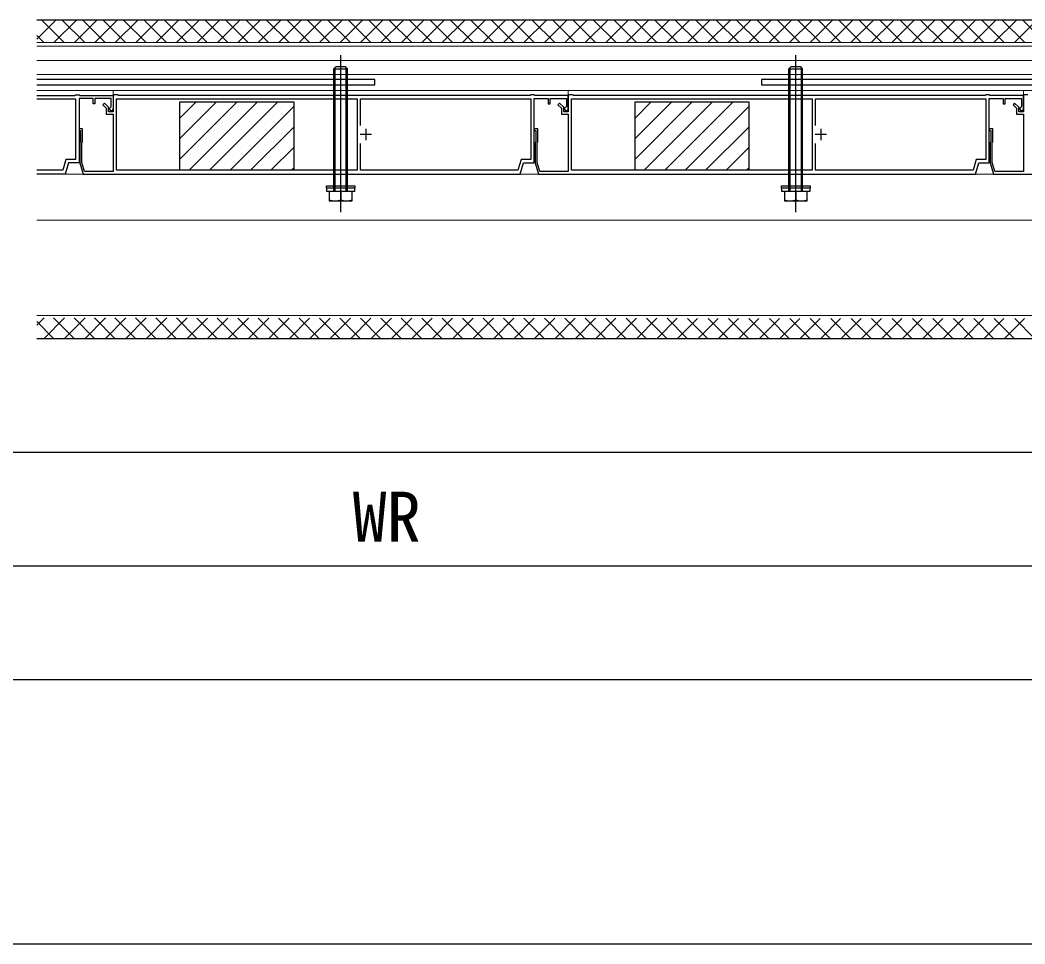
# Model space of a CAD drawing. Units: millimetres, scale not verified. Extents: x -1312 to 1312, y -1960 to 1949.
# Drawn here: x 374.1 to 815.7, y -458.7 to -52.6 of the extents above; entities that cross this region are included whole.
import ezdxf
from ezdxf.enums import TextEntityAlignment as Align

# ---------------------------------------------------------------- set-up
doc = ezdxf.new("R2010")
doc.units = ezdxf.units.MM
doc.header["$LTSCALE"] = 8
for name, color, linetype in [('0-2_YKK_11', 7, 'Continuous'), ('0-4_YKK_13', 4, 'Continuous'), ('0-5_YKK_D', 6, 'Continuous'), ('0-6_YKK_ZWAK', 7, 'Continuous'), ('0-7_YSS_K', 3, 'Continuous')]:
    doc.layers.add(name, color=color, linetype=linetype)
doc.layers.add('0-3_YKK_12', color=2, linetype='Continuous', lineweight=18)
doc.styles.add('ＭＳ ゴシック', font='')
doc.styles.get('ＭＳ ゴシック').set_extended_font_data('MS Gothic')

msp = doc.modelspace()

# ---------------------------------------------------------------- linework, layer by layer
at = {"layer": '0-2_YKK_11'}
for p, q in [((526, -100.413), (526, -105.413)), ((726, -100.413), (726, -105.413)), ((528.5, -102.913), (523.5, -102.913)), ((728.5, -102.913), (723.5, -102.913))]:
    msp.add_line(p, q, dxfattribs=at)
for points in [[(381.5, -85.713), (398.2, -85.713), (398.5, -85.413), (400, -85.413), (400.3, -85.713), (415, -85.713), (415, -91.613)], [(413.982, -90.844), (414.2, -90.555), (414.2, -87.113), (407, -87.113), (407, -89.413), (406.2, -89.413), (406.2, -87.113), (400, -87.113), (400, -115.413), (395.4, -115.413), (393.9, -120.413), (381.5, -120.413)], [(381.5, -87.213), (398.5, -87.213), (398.5, -113.913), (394.284, -113.913), (392.874, -118.613), (381.5, -118.613)], [(615, -91.613), (615, -85.713), (600.3, -85.713), (600, -85.413), (598.5, -85.413), (598.2, -85.713), (417.3, -85.713), (417, -85.413), (415, -85.413), (415, -92.913), (413, -92.913), (413, -90.913), (411.183, -89.096), (410.476, -89.803), (412, -91.328), (412, -93.913), (415, -93.913), (415, -119.213), (402.48, -119.213), (401.3, -115.281), (401.3, -106.413), (401.6, -106.113), (401.6, -100.413), (400, -100.413), (400, -101.213), (400.7, -101.213), (400.7, -106.113), (400.4, -106.413), (400.4, -115.413), (401.9, -120.413)], [(401.9, -120.413), (593.9, -120.413), (595.4, -115.413), (600, -115.413), (600, -87.113), (606.2, -87.113), (606.2, -89.413), (607, -89.413), (607, -87.113), (614.2, -87.113), (614.2, -90.555), (613.982, -90.844)], [(523.7, -98.92), (523.7, -87.213), (598.5, -87.213), (598.5, -113.913), (594.284, -113.913), (592.874, -118.613), (523.7, -118.613), (523.7, -106.907)], [(815, -91.613), (815, -85.713), (800.3, -85.713), (800, -85.413), (798.5, -85.413), (798.2, -85.713), (617.3, -85.713), (617, -85.413), (615, -85.413), (615, -92.913), (613, -92.913), (613, -90.913), (611.183, -89.096), (610.476, -89.803), (612, -91.328), (612, -93.913), (615, -93.913), (615, -119.213), (602.48, -119.213), (601.3, -115.281), (601.3, -106.413), (601.6, -106.113), (601.6, -100.413), (600, -100.413), (600, -101.213), (600.7, -101.213), (600.7, -106.113), (600.4, -106.413), (600.4, -115.413), (601.9, -120.413)], [(601.9, -120.413), (793.9, -120.413), (795.4, -115.413), (800, -115.413), (800, -87.113), (806.2, -87.113), (806.2, -89.413), (807, -89.413), (807, -87.113), (814.2, -87.113), (814.2, -90.555), (813.982, -90.844)], [(723.7, -98.92), (723.7, -87.213), (798.5, -87.213), (798.5, -113.913), (794.284, -113.913), (792.874, -118.613), (723.7, -118.613), (723.7, -106.907)], [(817, -85.413), (815, -85.413), (815, -92.913), (813, -92.913), (813, -90.913), (811.183, -89.096), (810.476, -89.803), (812, -91.328), (812, -93.913), (815, -93.913), (815, -119.213), (802.48, -119.213), (801.3, -115.281), (801.3, -106.413), (801.6, -106.113), (801.6, -100.413), (800, -100.413), (800, -101.213), (800.7, -101.213), (800.7, -106.113), (800.4, -106.413), (800.4, -115.413), (801.9, -120.413)], [(801.9, -120.413), (993.9, -120.413), (995.4, -115.413), (1000, -115.413), (1000, -87.113), (1006.2, -87.113), (1006.2, -89.413), (1007, -89.413), (1007, -87.113), (1014.2, -87.113), (1014.2, -90.555), (1013.982, -90.844)]]:
    msp.add_lwpolyline(points, dxfattribs=at)
for points in [[(416.5, -87.213), (522.2, -87.213), (522.2, -118.613), (416.5, -118.613)], [(616.5, -87.213), (722.2, -87.213), (722.2, -118.613), (616.5, -118.613)]]:
    msp.add_lwpolyline(points, close=True, dxfattribs=at)
for centre, start, end in [((414.2, -91.613), 105.82662, 0), ((614.2, -91.613), 105.82664, 360), ((814.2, -91.613), 105.82664, 360)]:
    msp.add_arc(centre, 0.8, start, end, dxfattribs=at)
at = {"layer": '0-3_YKK_12'}
for p, q in [((381.5, -62.511), (1100, -62.511)), ((381.5, -64.084), (1100, -64.084)), ((381.5, -70.439), (1100, -70.439)), ((381.5, -76.511), (1100, -76.511)), ((381.5, -83.613), (1100, -83.613)), ((415, -86.213), (415, -83.613)), ((615, -83.613), (615, -86.213)), ((815, -86.213), (815, -83.613)), ((381.5, -120.413), (1100, -120.413)), ((381.5, -140.513), (1099.635, -140.513)), ((381.5, -182.513), (1100, -182.513))]:
    msp.add_line(p, q, dxfattribs=at)
at = {"layer": '0-4_YKK_13'}
for p, q in [((515, -87.213), (515, -68.013)), ((715, -87.213), (715, -68.013)), ((512, -74.013), (518, -74.013)), ((512.54, -87.213), (512.54, -73.473)), ((517.46, -87.213), (517.46, -73.473)), ((712, -74.013), (718, -74.013)), ((712.54, -87.213), (712.54, -73.473)), ((717.46, -87.213), (717.46, -73.473)), ((512, -118.613), (512, -87.213)), ((512.54, -118.613), (512.54, -87.213)), ((515, -118.613), (515, -87.213)), ((517.46, -118.613), (517.46, -87.213)), ((518, -118.613), (518, -87.213)), ((712, -118.613), (712, -87.213)), ((712.54, -118.613), (712.54, -87.213)), ((715, -118.613), (715, -87.213)), ((717.46, -118.613), (717.46, -87.213)), ((718, -118.613), (718, -87.213)), ((444.35, -95.748), (451.485, -88.613)), ((444.35, -104.729), (460.465, -88.613)), ((444.35, -113.709), (469.446, -88.613)), ((448.426, -118.613), (478.426, -88.613)), ((457.406, -118.613), (487.406, -88.613)), ((466.386, -118.613), (494.35, -90.65)), ((644.35, -95.748), (651.485, -88.613)), ((644.35, -104.729), (660.465, -88.613)), ((644.35, -113.709), (669.446, -88.613)), ((648.426, -118.613), (678.426, -88.613)), ((657.406, -118.613), (687.406, -88.613)), ((666.386, -118.613), (694.35, -90.65)), ((475.367, -118.613), (494.35, -99.63)), ((675.367, -118.613), (694.35, -99.63)), ((484.347, -118.613), (494.35, -108.61)), ((684.347, -118.613), (694.35, -108.61)), ((493.327, -118.613), (494.35, -117.59)), ((512, -128.013), (512, -118.613)), ((512.54, -128.013), (512.54, -118.613)), ((515, -137.013), (515, -118.613)), ((517.46, -128.013), (517.46, -118.613)), ((518, -128.013), (518, -118.613)), ((693.327, -118.613), (694.35, -117.59)), ((712, -128.013), (712, -118.613)), ((712.54, -128.013), (712.54, -118.613)), ((715, -137.013), (715, -118.613)), ((717.46, -128.013), (717.46, -118.613)), ((718, -128.013), (718, -118.613)), ((515, -128.013), (515, -131.58)), ((521.1, -126.513), (521.1, -128.013)), ((715, -128.013), (715, -131.58)), ((721.1, -126.513), (721.1, -128.013))]:
    msp.add_line(p, q, dxfattribs=at)
for points in [[(512, -87.213), (512, -74.013), (513, -73.013), (517, -73.013)], [(518, -87.213), (518, -74.013), (517, -73.013)], [(712, -87.213), (712, -74.013), (713, -73.013), (717, -73.013)], [(718, -87.213), (718, -74.013), (717, -73.013)], [(381.5, -81.011), (530, -81.011), (530, -78.711), (381.5, -78.711)], [(521.1, -128.013), (508.9, -128.013), (508.9, -126.513)], [(721.1, -128.013), (708.9, -128.013), (708.9, -126.513)]]:
    msp.add_lwpolyline(points, dxfattribs=at)
for points in [[(700, -81.011), (930, -81.011), (930, -78.711), (700, -78.711)], [(444.35, -88.613), (494.35, -88.613), (494.35, -118.613), (444.35, -118.613)], [(644.35, -88.613), (694.35, -88.613), (694.35, -118.613), (644.35, -118.613)], [(521.25, -126.513), (508.75, -126.513), (508.75, -125.513), (521.25, -125.513)], [(520, -128.013), (510, -128.013), (510, -132.013), (520, -132.013)], [(721.25, -126.513), (708.75, -126.513), (708.75, -125.513), (721.25, -125.513)], [(720, -128.013), (710, -128.013), (710, -132.013), (720, -132.013)]]:
    msp.add_lwpolyline(points, close=True, dxfattribs=at)
for centre in [(512.5, -124.58), (517.5, -124.58), (712.5, -124.58), (717.5, -124.58)]:
    msp.add_arc(centre, 7.433, 250.34714, 289.65286, dxfattribs=at)
at = {"layer": '0-5_YKK_D'}
for p, q in [((-1000, -242.513), (1000, -242.513)), ((0, -292.513), (1100, -292.513)), ((-1100, -342.513), (1100, -342.513))]:
    msp.add_line(p, q, dxfattribs=at)
at = {"layer": '0-6_YKK_ZWAK'}
msp.add_line((-1312.5, -458.707), (1312.5, -458.707), dxfattribs=at)
at = {"layer": '0-7_YSS_K'}
for p, q in [((381.5, -60.998), (389.883, -52.615)), ((393.531, -62.478), (383.668, -52.615)), ((389, -62.478), (398.864, -52.615)), ((402.512, -62.479), (392.648, -52.615)), ((397.98, -62.478), (407.844, -52.615)), ((411.493, -62.479), (401.628, -52.615)), ((406.96, -62.479), (416.824, -52.615)), ((420.473, -62.48), (410.608, -52.615)), ((415.94, -62.479), (425.804, -52.615)), ((429.454, -62.48), (419.589, -52.615)), ((424.92, -62.48), (434.785, -52.615)), ((438.435, -62.48), (428.569, -52.615)), ((433.899, -62.48), (443.765, -52.615)), ((447.415, -62.481), (437.549, -52.615)), ((442.879, -62.481), (452.745, -52.615)), ((456.396, -62.481), (446.529, -52.615)), ((451.859, -62.481), (461.725, -52.615)), ((465.377, -62.482), (455.51, -52.615)), ((460.839, -62.481), (470.706, -52.615)), ((474.357, -62.482), (464.49, -52.615)), ((469.819, -62.482), (479.686, -52.615)), ((483.338, -62.482), (473.47, -52.615)), ((478.799, -62.482), (488.666, -52.615)), ((492.319, -62.483), (482.45, -52.615)), ((487.778, -62.483), (497.646, -52.615)), ((501.299, -62.483), (491.431, -52.615)), ((496.758, -62.483), (506.627, -52.615)), ((510.28, -62.484), (500.411, -52.615)), ((505.738, -62.484), (515.607, -52.615)), ((519.261, -62.484), (509.391, -52.615)), ((514.718, -62.484), (524.587, -52.615)), ((528.241, -62.485), (518.371, -52.615)), ((523.698, -62.484), (533.568, -52.615)), ((537.222, -62.485), (527.352, -52.615)), ((532.678, -62.485), (542.548, -52.615)), ((546.203, -62.485), (536.332, -52.615)), ((541.657, -62.485), (551.528, -52.615)), ((555.183, -62.486), (545.312, -52.615)), ((550.637, -62.486), (560.508, -52.615)), ((564.164, -62.486), (554.292, -52.615)), ((559.617, -62.486), (569.489, -52.615)), ((573.145, -62.487), (563.273, -52.615)), ((568.597, -62.486), (578.469, -52.615)), ((582.125, -62.487), (572.253, -52.615)), ((577.577, -62.487), (587.449, -52.615)), ((591.106, -62.488), (581.233, -52.615)), ((586.557, -62.487), (596.429, -52.615)), ((600.087, -62.488), (590.214, -52.615)), ((595.536, -62.488), (605.41, -52.615)), ((609.068, -62.488), (599.194, -52.615)), ((604.516, -62.488), (614.39, -52.615)), ((618.048, -62.489), (608.174, -52.615)), ((613.496, -62.489), (623.37, -52.615)), ((627.029, -62.489), (617.154, -52.615)), ((622.476, -62.489), (632.35, -52.615)), ((636.01, -62.49), (626.135, -52.615)), ((631.456, -62.489), (641.331, -52.615)), ((644.99, -62.49), (635.115, -52.615)), ((640.436, -62.49), (650.311, -52.615)), ((653.971, -62.49), (644.095, -52.615)), ((649.415, -62.49), (659.291, -52.615)), ((662.952, -62.491), (653.075, -52.615)), ((658.395, -62.491), (668.271, -52.615)), ((671.932, -62.491), (662.056, -52.615)), ((667.375, -62.491), (677.252, -52.615)), ((680.913, -62.492), (671.036, -52.615)), ((676.355, -62.492), (686.232, -52.615)), ((689.894, -62.492), (680.016, -52.615)), ((685.335, -62.492), (695.212, -52.615)), ((698.874, -62.493), (688.996, -52.615)), ((694.315, -62.492), (704.192, -52.615)), ((707.855, -62.493), (697.977, -52.615)), ((703.294, -62.493), (713.173, -52.615)), ((716.836, -62.493), (706.957, -52.615)), ((712.274, -62.493), (722.153, -52.615)), ((725.816, -62.494), (715.937, -52.615)), ((721.254, -62.494), (731.133, -52.615)), ((734.797, -62.494), (724.917, -52.615)), ((730.234, -62.494), (740.113, -52.615)), ((743.778, -62.495), (733.898, -52.615)), ((739.214, -62.494), (749.094, -52.615)), ((752.758, -62.495), (742.878, -52.615)), ((748.194, -62.495), (758.074, -52.615)), ((761.739, -62.496), (751.858, -52.615)), ((757.173, -62.495), (767.054, -52.615)), ((770.72, -62.496), (760.838, -52.615)), ((766.153, -62.496), (776.034, -52.615)), ((779.7, -62.496), (769.819, -52.615)), ((775.133, -62.496), (785.015, -52.615)), ((788.681, -62.497), (778.799, -52.615)), ((784.113, -62.497), (793.995, -52.615)), ((797.662, -62.497), (787.779, -52.615)), ((793.093, -62.497), (802.975, -52.615)), ((806.642, -62.498), (796.759, -52.615)), ((802.073, -62.497), (811.955, -52.615)), ((815.623, -62.498), (805.74, -52.615)), ((811.052, -62.498), (820.936, -52.615)), ((824.604, -62.499), (814.72, -52.615)), ((384.551, -62.478), (381.5, -59.427)), ((381.5, -186.722), (384.697, -183.524)), ((388.862, -192.513), (381.5, -185.151)), ((384.689, -192.513), (393.671, -183.53)), ((397.843, -192.513), (388.857, -183.527)), ((393.669, -192.513), (402.646, -183.537)), ((406.823, -192.513), (397.843, -183.533)), ((402.649, -192.513), (411.62, -183.543)), ((415.803, -192.513), (406.829, -183.539)), ((411.629, -192.513), (420.594, -183.549)), ((424.784, -192.513), (415.816, -183.546)), ((420.61, -192.513), (429.568, -183.555)), ((433.764, -192.513), (424.802, -183.552)), ((429.59, -192.513), (438.542, -183.561)), ((442.744, -192.513), (433.788, -183.558)), ((438.57, -192.513), (447.516, -183.567)), ((451.724, -192.513), (442.775, -183.564)), ((447.55, -192.513), (456.49, -183.573)), ((460.705, -192.513), (451.761, -183.57)), ((456.531, -192.513), (465.465, -183.579)), ((469.685, -192.513), (460.748, -183.576)), ((465.511, -192.513), (474.439, -183.585)), ((478.665, -192.513), (469.734, -183.582)), ((474.491, -192.513), (483.413, -183.592)), ((487.645, -192.513), (478.72, -183.588)), ((483.471, -192.513), (492.387, -183.598)), ((496.626, -192.513), (487.707, -183.594)), ((492.452, -192.513), (501.361, -183.604)), ((505.606, -192.513), (496.693, -183.601)), ((501.432, -192.513), (510.335, -183.61)), ((514.586, -192.513), (505.679, -183.607)), ((510.412, -192.513), (519.309, -183.616)), ((523.566, -192.513), (514.666, -183.613)), ((519.392, -192.513), (528.284, -183.622)), ((532.547, -192.513), (523.652, -183.619)), ((528.373, -192.513), (537.258, -183.628)), ((541.527, -192.513), (532.639, -183.625)), ((537.353, -192.513), (546.232, -183.634)), ((550.507, -192.513), (541.625, -183.631)), ((546.333, -192.513), (555.206, -183.64)), ((559.487, -192.513), (550.611, -183.637)), ((555.313, -192.513), (564.18, -183.647)), ((568.468, -192.513), (559.598, -183.643)), ((564.294, -192.513), (573.154, -183.653)), ((577.448, -192.513), (568.584, -183.65)), ((573.274, -192.513), (582.128, -183.659)), ((586.428, -192.513), (577.57, -183.656)), ((582.254, -192.513), (591.103, -183.665)), ((595.408, -192.513), (586.557, -183.662)), ((591.234, -192.513), (600.077, -183.671)), ((604.389, -192.513), (595.543, -183.668)), ((600.215, -192.513), (609.051, -183.677)), ((613.369, -192.513), (604.53, -183.674)), ((609.195, -192.513), (618.025, -183.683)), ((622.349, -192.513), (613.516, -183.68)), ((618.175, -192.513), (626.999, -183.689)), ((631.329, -192.513), (622.502, -183.686)), ((627.155, -192.513), (635.973, -183.695)), ((640.31, -192.513), (631.489, -183.692)), ((636.136, -192.513), (644.948, -183.702)), ((649.29, -192.513), (640.475, -183.699)), ((645.116, -192.513), (653.922, -183.708)), ((658.27, -192.513), (649.461, -183.705)), ((654.096, -192.513), (662.896, -183.714)), ((667.25, -192.513), (658.448, -183.711)), ((663.076, -192.513), (671.87, -183.72)), ((676.231, -192.513), (667.434, -183.717)), ((672.057, -192.513), (680.844, -183.726)), ((685.211, -192.513), (676.421, -183.723)), ((681.037, -192.513), (689.818, -183.732)), ((694.191, -192.513), (685.407, -183.729)), ((690.017, -192.513), (698.792, -183.738)), ((703.171, -192.513), (694.393, -183.735)), ((698.998, -192.513), (707.767, -183.744)), ((712.152, -192.513), (703.38, -183.741)), ((707.978, -192.513), (716.741, -183.75)), ((721.132, -192.513), (712.366, -183.747)), ((716.958, -192.513), (725.715, -183.757)), ((730.112, -192.513), (721.352, -183.754)), ((725.938, -192.513), (734.689, -183.763)), ((739.092, -192.513), (730.339, -183.76)), ((734.919, -192.513), (743.663, -183.769)), ((748.073, -192.513), (739.325, -183.766)), ((743.899, -192.513), (752.637, -183.775)), ((757.053, -192.513), (748.312, -183.772)), ((752.879, -192.513), (761.611, -183.781)), ((766.033, -192.513), (757.298, -183.778)), ((761.859, -192.513), (770.586, -183.787)), ((775.013, -192.513), (766.284, -183.784)), ((770.84, -192.513), (779.56, -183.793)), ((783.994, -192.513), (775.271, -183.79)), ((779.82, -192.513), (788.534, -183.799)), ((792.974, -192.513), (784.257, -183.796)), ((788.8, -192.513), (797.508, -183.805)), ((801.954, -192.513), (793.243, -183.803)), ((797.78, -192.513), (806.482, -183.812)), ((810.935, -192.513), (802.23, -183.809)), ((806.761, -192.513), (815.456, -183.818)), ((819.915, -192.513), (811.216, -183.815))]:
    msp.add_line(p, q, dxfattribs=at)
msp.add_lwpolyline([(381.5, -192.513), (1111.8, -192.513), (1111.8, -52.615), (381.5, -52.615)], dxfattribs=at)

# ---------------------------------------------------------------- texts
at = {"layer": '0-5_YKK_D', "style": 'ＭＳ ゴシック'}
msp.add_text('WR', height=21.99, dxfattribs=at).set_placement((520.256, -288.513), align=Align.BOTTOM_LEFT)

doc.saveas('drawing.dxf')
